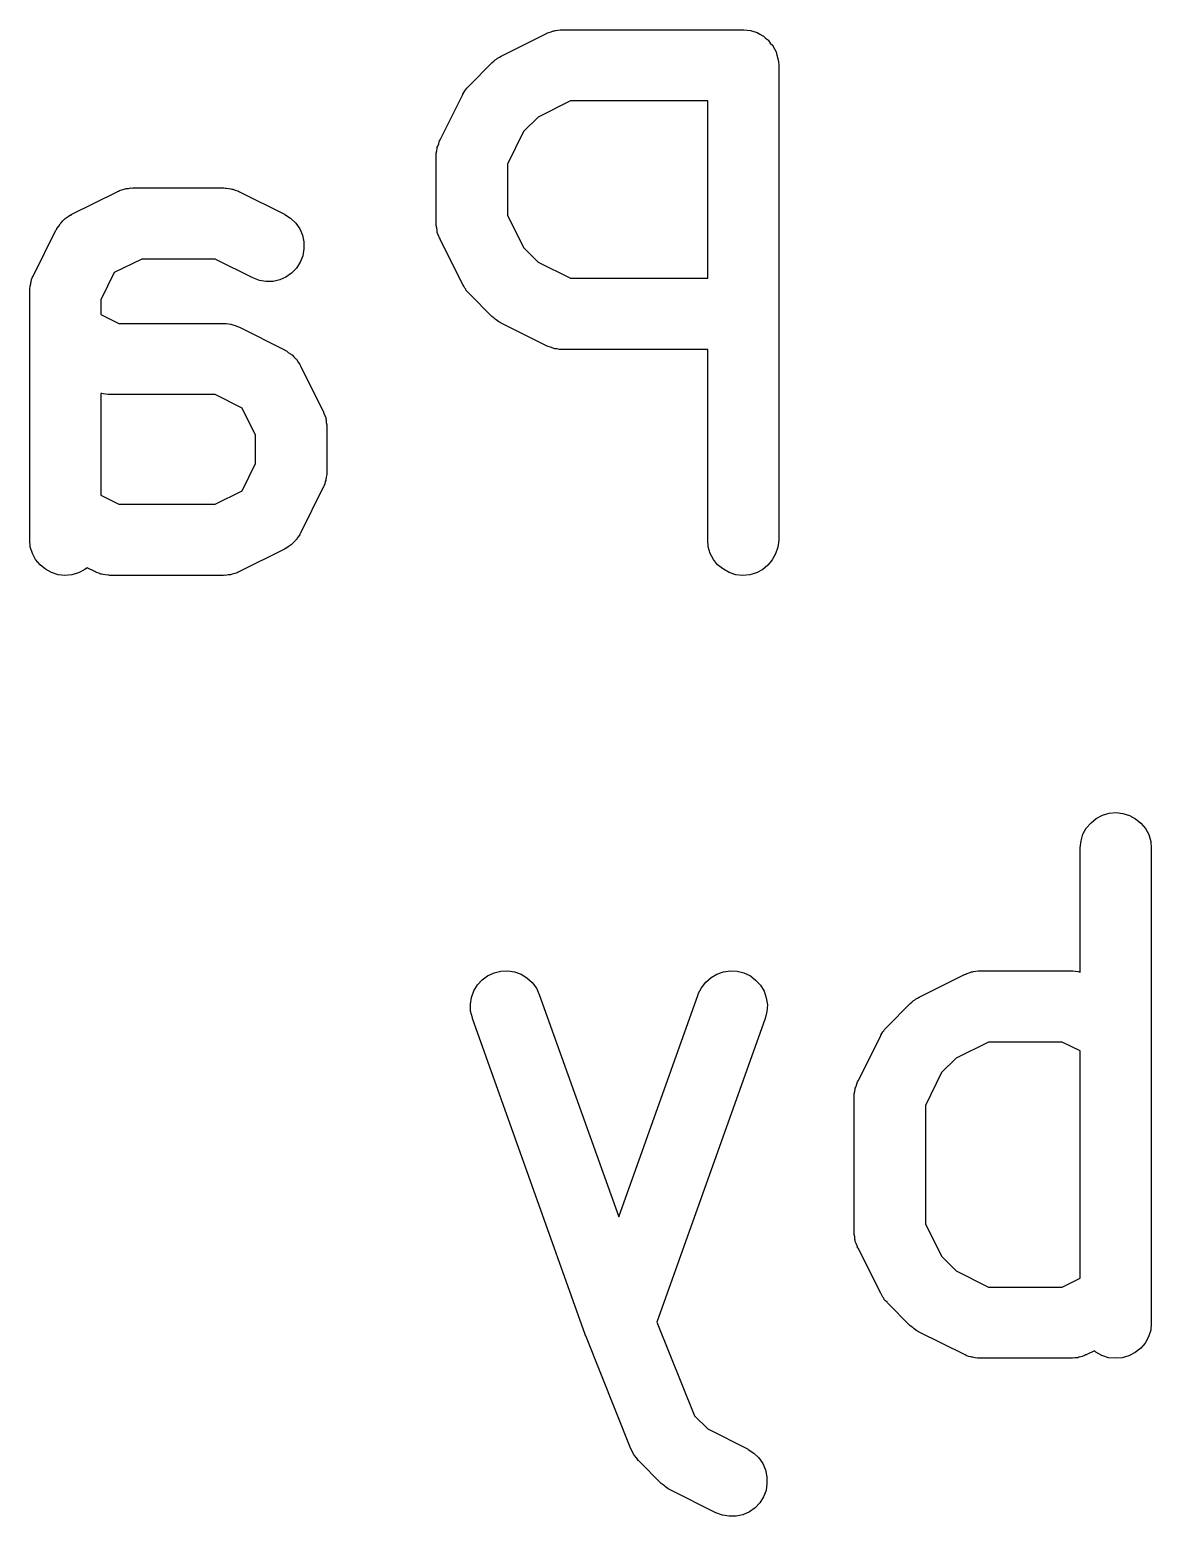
# Model space of a CAD drawing. Extents: x 112.8 to 192.9, y -122.2 to -85.3.
# Drawn here: x 119.591 to 121.955, y -100.904 to -97.771 of the extents above; entities that cross this region are included whole.
import ezdxf

# ---------------------------------------------------------------- set-up
doc = ezdxf.new("R2010")
doc.units = 0
doc.layers.add('BLACK', color=7, linetype='CONTINUOUS')

msp = doc.modelspace()

# ---------------------------------------------------------------- linework, layer by layer
at = {"layer": 'BLACK', "linetype": 'CONTINUOUS'}
for p, q in [((120.681, -97.7786), (120.683, -97.7778)), ((120.683, -97.7778), (120.685, -97.7768)), ((120.685, -97.7768), (120.69, -97.7753)), ((120.69, -97.7753), (120.695, -97.7735)), ((120.695, -97.7735), (120.697, -97.7732)), ((120.697, -97.7732), (120.699, -97.7726)), ((120.699, -97.7726), (120.704, -97.7721)), ((120.704, -97.7721), (120.709, -97.7713)), ((120.709, -97.7713), (120.711, -97.7713)), ((120.711, -97.7713), (120.714, -97.7711)), ((120.714, -97.7711), (121.095, -97.7711)), ((121.095, -97.7711), (121.095, -97.7711)), ((121.095, -97.7711), (121.095, -97.7711)), ((121.095, -97.7711), (121.096, -97.7711)), ((121.095, -97.7711), (121.095, -97.7711)), ((121.096, -97.7711), (121.103, -97.7719)), ((121.103, -97.7719), (121.11, -97.7727)), ((121.11, -97.7727), (121.11, -97.7727)), ((121.11, -97.7727), (121.11, -97.7728)), ((121.11, -97.7728), (121.117, -97.7749)), ((121.117, -97.7749), (121.124, -97.777)), ((121.124, -97.777), (121.124, -97.7771)), ((121.124, -97.7771), (121.124, -97.7772)), ((121.124, -97.7772), (121.13, -97.7806)), ((120.585, -97.8267), (120.68, -97.779)), ((120.68, -97.779), (120.681, -97.7786)), ((121.13, -97.7806), (121.136, -97.784)), ((121.136, -97.784), (121.137, -97.7841)), ((121.137, -97.7841), (121.137, -97.7842)), ((121.137, -97.7842), (121.142, -97.7888)), ((121.142, -97.7888), (121.148, -97.7933)), ((121.148, -97.7933), (121.148, -97.7935)), ((121.148, -97.7935), (121.148, -97.7937)), ((121.148, -97.7937), (121.152, -97.7991)), ((121.152, -97.7991), (121.157, -97.8046)), ((121.157, -97.8046), (121.157, -97.8049)), ((121.157, -97.8049), (121.157, -97.8051)), ((121.157, -97.8051), (121.161, -97.8113)), ((120.565, -97.8407), (120.566, -97.84)), ((120.566, -97.84), (120.569, -97.8374)), ((120.569, -97.8374), (120.572, -97.8345)), ((120.572, -97.8345), (120.575, -97.8328)), ((120.575, -97.8328), (120.577, -97.8308)), ((120.577, -97.8308), (120.581, -97.8289)), ((120.581, -97.8289), (120.585, -97.8267)), ((121.161, -97.8113), (121.164, -97.8175)), ((121.164, -97.8175), (121.164, -97.8178)), ((121.164, -97.8178), (121.164, -97.818)), ((121.164, -97.818), (121.166, -97.8248)), ((121.166, -97.8248), (121.168, -97.8316)), ((121.168, -97.8316), (121.168, -97.8318)), ((121.168, -97.8318), (121.168, -97.8321)), ((121.168, -97.8321), (121.169, -97.8391)), ((121.169, -97.8391), (121.17, -97.8461)), ((120.518, -97.8883), (120.565, -97.8407)), ((121.17, -97.8461), (121.17, -98.8461)), ((120.506, -97.9033), (120.508, -97.8996)), ((120.508, -97.8996), (120.51, -97.8972)), ((120.51, -97.8972), (120.512, -97.8946)), ((120.512, -97.8946), (120.515, -97.8916)), ((120.515, -97.8916), (120.518, -97.8883)), ((120.456, -98.0031), (120.504, -97.9078)), ((120.504, -97.9069), (120.506, -97.9033)), ((120.504, -97.9078), (120.504, -97.9069)), ((120.731, -97.9211), (120.663, -97.9554)), ((121.02, -97.9211), (120.731, -97.9211)), ((121.02, -98.2949), (121.02, -97.9211)), ((120.663, -97.9554), (120.632, -97.9858)), ((120.632, -97.9858), (120.598, -98.0543)), ((120.448, -98.0312), (120.449, -98.0261)), ((120.449, -98.0261), (120.45, -98.021)), ((120.45, -98.0189), (120.451, -98.0167)), ((120.45, -98.021), (120.45, -98.0189)), ((120.451, -98.0167), (120.453, -98.0119)), ((120.453, -98.0119), (120.454, -98.0071)), ((120.454, -98.0071), (120.455, -98.0051)), ((120.455, -98.0051), (120.456, -98.0031)), ((120.448, -98.0334), (120.448, -98.0312)), ((120.448, -98.0356), (120.448, -98.0334)), ((120.448, -98.0366), (120.448, -98.0356)), ((120.448, -98.1795), (120.448, -98.0366)), ((120.598, -98.0543), (120.598, -98.1618)), ((119.68, -98.16), (119.775, -98.1124)), ((119.775, -98.1124), (119.776, -98.1119)), ((119.776, -98.1119), (119.778, -98.1112)), ((119.778, -98.1112), (119.78, -98.1101)), ((119.78, -98.1101), (119.785, -98.1086)), ((119.785, -98.1086), (119.79, -98.1069)), ((119.79, -98.1069), (119.792, -98.1065)), ((119.792, -98.1065), (119.794, -98.1059)), ((119.794, -98.1059), (119.799, -98.1054)), ((119.799, -98.1054), (119.804, -98.1046)), ((119.804, -98.1046), (119.807, -98.1047)), ((119.807, -98.1047), (119.809, -98.1045)), ((119.809, -98.1045), (119.999, -98.1045)), ((119.999, -98.1045), (120, -98.1045)), ((120, -98.1045), (120.003, -98.1047)), ((120.003, -98.1047), (120.005, -98.1047)), ((120.005, -98.1047), (120.01, -98.1055)), ((120.01, -98.1055), (120.015, -98.1061)), ((120.015, -98.1061), (120.017, -98.1068)), ((120.017, -98.1068), (120.019, -98.1071)), ((120.019, -98.1071), (120.024, -98.109)), ((120.024, -98.109), (120.029, -98.1105)), ((120.029, -98.1105), (120.031, -98.1116)), ((120.031, -98.1116), (120.033, -98.1124)), ((120.033, -98.1124), (120.128, -98.16)), ((119.652, -98.1851), (119.655, -98.1803)), ((119.655, -98.1803), (119.656, -98.1792)), ((119.656, -98.1792), (119.657, -98.1778)), ((119.657, -98.1778), (119.661, -98.1739)), ((119.661, -98.1739), (119.665, -98.1698)), ((119.665, -98.1698), (119.666, -98.1689)), ((119.666, -98.1689), (119.668, -98.1678)), ((119.668, -98.1678), (119.672, -98.1648)), ((119.672, -98.1648), (119.677, -98.1615)), ((119.677, -98.1615), (119.679, -98.1609)), ((119.679, -98.1609), (119.68, -98.16)), ((120.128, -98.16), (120.129, -98.1605)), ((120.129, -98.1605), (120.141, -98.1684)), ((120.141, -98.1684), (120.152, -98.1786)), ((120.152, -98.1786), (120.16, -98.1907)), ((120.448, -98.1817), (120.448, -98.1795)), ((120.448, -98.1839), (120.448, -98.1817)), ((120.449, -98.1889), (120.448, -98.1839)), ((120.598, -98.1618), (120.632, -98.2303)), ((119.599, -98.2888), (119.646, -98.1935)), ((119.646, -98.1935), (119.647, -98.1926)), ((119.647, -98.1926), (119.648, -98.1912)), ((119.648, -98.1898), (119.652, -98.1851)), ((119.648, -98.1912), (119.648, -98.1898)), ((120.16, -98.1907), (120.166, -98.2041)), ((120.166, -98.2041), (120.169, -98.2184)), ((120.45, -98.194), (120.449, -98.1889)), ((120.45, -98.1962), (120.45, -98.194)), ((120.45, -98.1983), (120.45, -98.1962)), ((120.452, -98.2031), (120.45, -98.1983)), ((120.454, -98.208), (120.452, -98.2031)), ((120.455, -98.21), (120.454, -98.208)), ((120.456, -98.2121), (120.455, -98.21)), ((120.456, -98.213), (120.456, -98.2121)), ((120.504, -98.3082), (120.456, -98.213)), ((120.167, -98.2475), (120.161, -98.2611)), ((120.169, -98.2331), (120.167, -98.2475)), ((120.169, -98.2184), (120.169, -98.2331)), ((120.632, -98.2303), (120.663, -98.2607)), ((119.827, -98.2545), (119.769, -98.283)), ((119.982, -98.2545), (119.827, -98.2545)), ((120.061, -98.2942), (119.982, -98.2545)), ((120.153, -98.2734), (120.143, -98.284)), ((120.161, -98.2611), (120.153, -98.2734)), ((120.663, -98.2607), (120.731, -98.2949)), ((119.592, -98.3118), (119.593, -98.3067)), ((119.593, -98.3046), (119.594, -98.3024)), ((119.593, -98.3067), (119.593, -98.3046)), ((119.594, -98.3024), (119.595, -98.2977)), ((119.595, -98.2977), (119.597, -98.2928)), ((119.597, -98.2928), (119.598, -98.2908)), ((119.598, -98.2908), (119.599, -98.2888)), ((119.769, -98.283), (119.741, -98.34)), ((120.075, -98.2994), (120.061, -98.2942)), ((120.089, -98.3019), (120.075, -98.2994)), ((120.104, -98.3015), (120.089, -98.3019)), ((120.118, -98.2983), (120.104, -98.3015)), ((120.131, -98.2924), (120.118, -98.2983)), ((120.143, -98.284), (120.131, -98.2924)), ((120.506, -98.3118), (120.504, -98.3082)), ((120.731, -98.2949), (121.02, -98.2949)), ((119.591, -98.3169), (119.592, -98.3118)), ((119.591, -98.3191), (119.591, -98.3169)), ((119.591, -98.3213), (119.591, -98.3191)), ((119.591, -98.3223), (119.591, -98.3213)), ((119.591, -98.8461), (119.591, -98.3223)), ((119.741, -98.34), (119.741, -98.3712)), ((120.508, -98.3156), (120.506, -98.3118)), ((120.51, -98.318), (120.508, -98.3156)), ((120.511, -98.3206), (120.51, -98.318)), ((120.514, -98.3237), (120.511, -98.3206)), ((120.517, -98.327), (120.514, -98.3237)), ((120.518, -98.3277), (120.517, -98.327)), ((120.565, -98.3754), (120.518, -98.3277)), ((119.741, -98.3712), (119.779, -98.3902)), ((119.779, -98.3902), (119.999, -98.3902)), ((119.999, -98.3902), (120, -98.3902)), ((120, -98.3902), (120.003, -98.3904)), ((120.003, -98.3904), (120.005, -98.3904)), ((120.005, -98.3904), (120.01, -98.3912)), ((120.01, -98.3912), (120.015, -98.3918)), ((120.015, -98.3918), (120.017, -98.3925)), ((120.017, -98.3925), (120.019, -98.3929)), ((120.019, -98.3929), (120.024, -98.3947)), ((120.024, -98.3947), (120.029, -98.3962)), ((120.029, -98.3962), (120.031, -98.3973)), ((120.031, -98.3973), (120.033, -98.3981)), ((120.033, -98.3981), (120.128, -98.4457)), ((120.569, -98.378), (120.565, -98.3754)), ((120.572, -98.381), (120.569, -98.378)), ((120.574, -98.3827), (120.572, -98.381)), ((120.577, -98.3846), (120.574, -98.3827)), ((120.58, -98.3866), (120.577, -98.3846)), ((120.584, -98.3889), (120.58, -98.3866)), ((120.585, -98.3894), (120.584, -98.3889)), ((120.68, -98.437), (120.585, -98.3894)), ((120.128, -98.4457), (120.129, -98.4462)), ((120.129, -98.4462), (120.13, -98.4471)), ((120.13, -98.4471), (120.132, -98.4477)), ((120.132, -98.4477), (120.136, -98.451)), ((120.136, -98.451), (120.141, -98.4542)), ((120.141, -98.4542), (120.142, -98.4553)), ((120.142, -98.4553), (120.144, -98.4562)), ((120.144, -98.4562), (120.148, -98.4604)), ((120.148, -98.4604), (120.152, -98.4644)), ((120.152, -98.4644), (120.153, -98.4657)), ((120.153, -98.4657), (120.154, -98.4669)), ((120.154, -98.4669), (120.157, -98.4717)), ((120.682, -98.4378), (120.68, -98.437)), ((120.684, -98.4389), (120.682, -98.4378)), ((120.689, -98.4404), (120.684, -98.4389)), ((120.694, -98.4423), (120.689, -98.4404)), ((120.696, -98.4426), (120.694, -98.4423)), ((120.698, -98.4433), (120.696, -98.4426)), ((120.703, -98.4439), (120.698, -98.4433)), ((120.708, -98.4447), (120.703, -98.4439)), ((120.71, -98.4447), (120.708, -98.4447)), ((120.713, -98.4449), (120.71, -98.4447)), ((120.714, -98.4449), (120.713, -98.4449)), ((121.02, -98.4449), (120.714, -98.4449)), ((121.02, -98.8461), (121.02, -98.4449)), ((120.157, -98.4717), (120.16, -98.4764)), ((120.16, -98.4764), (120.161, -98.4779)), ((120.161, -98.4779), (120.162, -98.4793)), ((120.162, -98.4793), (120.209, -98.5745)), ((119.741, -98.5375), (119.741, -98.5374)), ((119.741, -98.5374), (119.741, -98.7522)), ((119.743, -98.5379), (119.741, -98.5375)), ((119.746, -98.5385), (119.743, -98.5379)), ((119.751, -98.5391), (119.746, -98.5385)), ((119.756, -98.54), (119.751, -98.5391)), ((119.758, -98.5399), (119.756, -98.54)), ((119.76, -98.5402), (119.758, -98.5399)), ((119.761, -98.5402), (119.76, -98.5402)), ((119.982, -98.5402), (119.761, -98.5402)), ((120.039, -98.5687), (119.982, -98.5402)), ((120.067, -98.6257), (120.039, -98.5687)), ((120.209, -98.5745), (120.21, -98.5754)), ((120.21, -98.5754), (120.21, -98.5775)), ((120.21, -98.5775), (120.211, -98.5795)), ((120.211, -98.5795), (120.213, -98.5844)), ((120.213, -98.5844), (120.215, -98.5892)), ((120.215, -98.5892), (120.215, -98.5913)), ((120.215, -98.5913), (120.216, -98.5935)), ((120.216, -98.5935), (120.216, -98.5986)), ((120.216, -98.5986), (120.217, -98.6036)), ((120.217, -98.6036), (120.217, -98.6058)), ((120.217, -98.6058), (120.217, -98.608)), ((120.217, -98.608), (120.217, -98.7033)), ((120.067, -98.6856), (120.067, -98.6257)), ((120.039, -98.7426), (120.067, -98.6856)), ((120.216, -98.7138), (120.215, -98.7189)), ((120.217, -98.7087), (120.216, -98.7138)), ((120.217, -98.7033), (120.217, -98.7043)), ((120.217, -98.7043), (120.217, -98.7065)), ((120.217, -98.7065), (120.217, -98.7087)), ((119.982, -98.7711), (120.039, -98.7426)), ((120.209, -98.7368), (120.162, -98.8321)), ((120.21, -98.7348), (120.209, -98.7368)), ((120.211, -98.7328), (120.21, -98.7348)), ((120.213, -98.7279), (120.211, -98.7328)), ((120.214, -98.7231), (120.213, -98.7279)), ((120.215, -98.721), (120.214, -98.7231)), ((120.215, -98.7189), (120.215, -98.721)), ((119.741, -98.7522), (119.779, -98.7711)), ((119.779, -98.7711), (119.982, -98.7711)), ((120.156, -98.8405), (120.153, -98.8453)), ((120.16, -98.8358), (120.156, -98.8405)), ((120.161, -98.833), (120.16, -98.8344)), ((120.16, -98.8344), (120.16, -98.8358)), ((120.162, -98.8321), (120.161, -98.833)), ((119.592, -98.8607), (119.591, -98.8461)), ((119.597, -98.8747), (119.592, -98.8607)), ((120.128, -98.8656), (120.033, -98.9132)), ((120.129, -98.8647), (120.128, -98.8656)), ((120.131, -98.8641), (120.129, -98.8647)), ((120.136, -98.8608), (120.131, -98.8641)), ((120.14, -98.8578), (120.136, -98.8608)), ((120.142, -98.8567), (120.14, -98.8578)), ((120.143, -98.8558), (120.142, -98.8567)), ((120.147, -98.8517), (120.143, -98.8558)), ((120.151, -98.8477), (120.147, -98.8517)), ((120.152, -98.8464), (120.151, -98.8477)), ((120.153, -98.8453), (120.152, -98.8464)), ((121.021, -98.8607), (121.02, -98.8461)), ((121.025, -98.8747), (121.021, -98.8607)), ((121.168, -98.8617), (121.163, -98.8757)), ((121.17, -98.8472), (121.168, -98.8617)), ((121.17, -98.8461), (121.17, -98.8472)), ((119.603, -98.8876), (119.597, -98.8747)), ((119.613, -98.899), (119.603, -98.8876)), ((119.624, -98.9083), (119.613, -98.899)), ((119.712, -98.9052), (119.707, -98.9089)), ((119.728, -98.9132), (119.712, -98.9052)), ((121.032, -98.8876), (121.025, -98.8747)), ((121.041, -98.899), (121.032, -98.8876)), ((121.053, -98.9083), (121.041, -98.899)), ((121.147, -98.8997), (121.136, -98.9089)), ((121.156, -98.8885), (121.147, -98.8997)), ((121.163, -98.8757), (121.156, -98.8885)), ((119.637, -98.9153), (119.624, -98.9083)), ((119.651, -98.9196), (119.637, -98.9153)), ((119.665, -98.9211), (119.651, -98.9196)), ((119.68, -98.9198), (119.665, -98.9211)), ((119.694, -98.9157), (119.68, -98.9198)), ((119.707, -98.9089), (119.694, -98.9157)), ((119.73, -98.914), (119.728, -98.9132)), ((119.732, -98.9151), (119.73, -98.914)), ((119.737, -98.9166), (119.732, -98.9151)), ((119.741, -98.9184), (119.737, -98.9166)), ((119.743, -98.9188), (119.741, -98.9184)), ((119.746, -98.9195), (119.743, -98.9188)), ((119.751, -98.9201), (119.746, -98.9195)), ((119.756, -98.9209), (119.751, -98.9201)), ((119.758, -98.9209), (119.756, -98.9209)), ((119.76, -98.9211), (119.758, -98.9209)), ((119.761, -98.9211), (119.76, -98.9211)), ((119.999, -98.9211), (119.761, -98.9211)), ((120.001, -98.9209), (119.999, -98.9211)), ((120.004, -98.921), (120.001, -98.9209)), ((120.009, -98.9202), (120.004, -98.921)), ((120.014, -98.9197), (120.009, -98.9202)), ((120.016, -98.9191), (120.014, -98.9197)), ((120.018, -98.9187), (120.016, -98.9191)), ((120.023, -98.917), (120.018, -98.9187)), ((120.028, -98.9155), (120.023, -98.917)), ((120.03, -98.9144), (120.028, -98.9155)), ((120.032, -98.9137), (120.03, -98.9144)), ((120.033, -98.9132), (120.032, -98.9137)), ((121.065, -98.9153), (121.053, -98.9083)), ((121.079, -98.9196), (121.065, -98.9153)), ((121.094, -98.9211), (121.079, -98.9196)), ((121.109, -98.9198), (121.094, -98.9211)), ((121.123, -98.9157), (121.109, -98.9198)), ((121.136, -98.9089), (121.123, -98.9157)), ((121.828, -99.4425), (121.839, -99.4334)), ((121.839, -99.4334), (121.852, -99.4266)), ((121.852, -99.4266), (121.866, -99.4225)), ((121.866, -99.4225), (121.881, -99.4211)), ((121.881, -99.4211), (121.895, -99.4227)), ((121.895, -99.4227), (121.909, -99.427)), ((121.909, -99.427), (121.922, -99.434)), ((121.922, -99.434), (121.933, -99.4433)), ((121.807, -99.4805), (121.811, -99.4666)), ((121.811, -99.4666), (121.818, -99.4538)), ((121.818, -99.4538), (121.828, -99.4425)), ((121.933, -99.4433), (121.943, -99.4546)), ((121.943, -99.4546), (121.95, -99.4675)), ((121.95, -99.4675), (121.954, -99.4816)), ((121.805, -99.4951), (121.807, -99.4805)), ((121.805, -99.4961), (121.805, -99.4951)), ((121.805, -99.7573), (121.805, -99.4961)), ((121.954, -99.4816), (121.955, -99.4961)), ((121.955, -99.4961), (121.955, -100.496)), ((120.535, -99.7842), (120.545, -99.7734)), ((120.545, -99.7734), (120.556, -99.7648)), ((120.556, -99.7648), (120.57, -99.7587)), ((120.57, -99.7587), (120.584, -99.7552)), ((120.584, -99.7552), (120.599, -99.7546)), ((120.599, -99.7546), (120.613, -99.7568)), ((120.613, -99.7568), (120.627, -99.7618)), ((120.627, -99.7618), (120.639, -99.7694)), ((120.639, -99.7694), (120.65, -99.7792)), ((120.65, -99.7792), (120.659, -99.791)), ((121.007, -99.7901), (121.016, -99.7785)), ((121.016, -99.7785), (121.027, -99.7687)), ((121.027, -99.7687), (121.039, -99.7614)), ((121.039, -99.7614), (121.053, -99.7566)), ((121.053, -99.7566), (121.068, -99.7545)), ((121.068, -99.7545), (121.082, -99.7554)), ((121.082, -99.7554), (121.096, -99.759)), ((121.096, -99.759), (121.11, -99.7653)), ((121.11, -99.7653), (121.121, -99.7741)), ((121.121, -99.7741), (121.131, -99.785)), ((121.466, -99.81), (121.561, -99.7624)), ((121.561, -99.7624), (121.562, -99.7619)), ((121.562, -99.7619), (121.564, -99.7612)), ((121.564, -99.7612), (121.566, -99.7601)), ((121.566, -99.7601), (121.571, -99.7586)), ((121.571, -99.7586), (121.576, -99.7569)), ((121.576, -99.7569), (121.578, -99.7565)), ((121.578, -99.7565), (121.58, -99.7559)), ((121.58, -99.7559), (121.585, -99.7554)), ((121.585, -99.7554), (121.59, -99.7546)), ((121.59, -99.7546), (121.592, -99.7547)), ((121.592, -99.7547), (121.595, -99.7545)), ((121.595, -99.7545), (121.785, -99.7545)), ((121.785, -99.7545), (121.786, -99.7545)), ((121.786, -99.7545), (121.788, -99.7547)), ((121.788, -99.7547), (121.79, -99.7547)), ((121.79, -99.7547), (121.795, -99.7555)), ((121.795, -99.7555), (121.801, -99.7561)), ((121.801, -99.7561), (121.803, -99.7568)), ((121.803, -99.7568), (121.805, -99.7571)), ((121.805, -99.7571), (121.805, -99.7573)), ((120.52, -99.8248), (120.522, -99.8104)), ((120.522, -99.8104), (120.527, -99.7966)), ((120.527, -99.7966), (120.535, -99.7842)), ((120.659, -99.791), (120.665, -99.8042)), ((120.665, -99.8042), (120.833, -100.273)), ((120.833, -100.273), (121, -99.8042)), ((121, -99.8033), (121.007, -99.7901)), ((121, -99.8042), (121, -99.8033)), ((121.131, -99.785), (121.139, -99.7976)), ((121.139, -99.7976), (121.143, -99.8114)), ((121.143, -99.8114), (121.146, -99.8259)), ((121.458, -99.8142), (121.462, -99.8122)), ((121.462, -99.8122), (121.466, -99.81)), ((120.52, -99.8395), (120.52, -99.8248)), ((120.524, -99.8537), (120.52, -99.8395)), ((121.145, -99.8405), (121.141, -99.8547)), ((121.146, -99.8259), (121.145, -99.8405)), ((121.399, -99.8717), (121.446, -99.824)), ((121.446, -99.824), (121.447, -99.8233)), ((121.447, -99.8233), (121.45, -99.8207)), ((121.45, -99.8207), (121.453, -99.8178)), ((121.453, -99.8178), (121.456, -99.8161)), ((121.456, -99.8161), (121.458, -99.8142)), ((120.524, -99.8547), (120.524, -99.8537)), ((120.762, -100.521), (120.524, -99.8547)), ((121.141, -99.8547), (120.913, -100.495)), ((121.393, -99.8779), (121.396, -99.8749)), ((121.396, -99.8749), (121.399, -99.8717)), ((121.337, -99.9864), (121.385, -99.8912)), ((121.385, -99.8902), (121.387, -99.8867)), ((121.385, -99.8912), (121.385, -99.8902)), ((121.387, -99.8867), (121.389, -99.883)), ((121.389, -99.883), (121.391, -99.8806)), ((121.391, -99.8806), (121.393, -99.8779)), ((121.612, -99.9045), (121.544, -99.9387)), ((121.767, -99.9045), (121.612, -99.9045)), ((121.805, -99.9234), (121.767, -99.9045)), ((121.544, -99.9387), (121.513, -99.9691)), ((121.805, -100.402), (121.805, -99.9234)), ((121.513, -99.9691), (121.479, -100.038)), ((121.331, -100.002), (121.332, -100)), ((121.331, -100.004), (121.331, -100.002)), ((121.332, -100), (121.334, -99.9953)), ((121.334, -99.9953), (121.335, -99.9904)), ((121.335, -99.9904), (121.336, -99.9885)), ((121.336, -99.9885), (121.337, -99.9864)), ((121.329, -100.014), (121.33, -100.009)), ((121.329, -100.017), (121.329, -100.014)), ((121.329, -100.019), (121.329, -100.017)), ((121.329, -100.02), (121.329, -100.019)), ((121.329, -100.306), (121.329, -100.02)), ((121.33, -100.009), (121.331, -100.004)), ((121.479, -100.038), (121.479, -100.288)), ((121.329, -100.308), (121.329, -100.306)), ((121.329, -100.31), (121.329, -100.308)), ((121.33, -100.315), (121.329, -100.31)), ((121.33, -100.32), (121.33, -100.315)), ((121.479, -100.288), (121.513, -100.356)), ((121.331, -100.322), (121.33, -100.32)), ((121.331, -100.325), (121.331, -100.322)), ((121.333, -100.329), (121.331, -100.325)), ((121.335, -100.334), (121.333, -100.329)), ((121.336, -100.336), (121.335, -100.334)), ((121.336, -100.338), (121.336, -100.336)), ((121.337, -100.339), (121.336, -100.338)), ((121.385, -100.434), (121.337, -100.339)), ((121.513, -100.356), (121.544, -100.387)), ((121.544, -100.387), (121.612, -100.421)), ((121.767, -100.421), (121.805, -100.402)), ((121.387, -100.438), (121.385, -100.434)), ((121.389, -100.442), (121.387, -100.438)), ((121.612, -100.421), (121.767, -100.421)), ((121.391, -100.444), (121.389, -100.442)), ((121.392, -100.447), (121.391, -100.444)), ((121.395, -100.45), (121.392, -100.447)), ((121.398, -100.453), (121.395, -100.45)), ((121.399, -100.454), (121.398, -100.453)), ((121.446, -100.502), (121.399, -100.454)), ((120.913, -100.495), (120.992, -100.692)), ((121.449, -100.504), (121.446, -100.502)), ((121.955, -100.497), (121.954, -100.512)), ((121.955, -100.496), (121.955, -100.497)), ((120.762, -100.522), (120.762, -100.521)), ((120.763, -100.523), (120.762, -100.522)), ((120.763, -100.524), (120.763, -100.523)), ((120.858, -100.762), (120.763, -100.524)), ((121.453, -100.507), (121.449, -100.504)), ((121.455, -100.509), (121.453, -100.507)), ((121.458, -100.511), (121.455, -100.509)), ((121.461, -100.513), (121.458, -100.511)), ((121.465, -100.515), (121.461, -100.513)), ((121.466, -100.516), (121.465, -100.515)), ((121.561, -100.563), (121.466, -100.516)), ((121.949, -100.526), (121.942, -100.539)), ((121.954, -100.512), (121.949, -100.526)), ((121.563, -100.564), (121.561, -100.563)), ((121.565, -100.565), (121.563, -100.564)), ((121.57, -100.567), (121.565, -100.565)), ((121.814, -100.565), (121.809, -100.567)), ((121.816, -100.564), (121.814, -100.565)), ((121.818, -100.564), (121.816, -100.564)), ((121.819, -100.563), (121.818, -100.564)), ((121.835, -100.555), (121.819, -100.563)), ((121.838, -100.558), (121.835, -100.555)), ((121.851, -100.565), (121.838, -100.558)), ((121.865, -100.57), (121.851, -100.565)), ((121.908, -100.566), (121.894, -100.57)), ((121.921, -100.559), (121.908, -100.566)), ((121.933, -100.55), (121.921, -100.559)), ((121.942, -100.539), (121.933, -100.55)), ((121.575, -100.568), (121.57, -100.567)), ((121.577, -100.569), (121.575, -100.568)), ((121.579, -100.569), (121.577, -100.569)), ((121.584, -100.57), (121.579, -100.569)), ((121.589, -100.571), (121.584, -100.57)), ((121.591, -100.571), (121.589, -100.571)), ((121.593, -100.571), (121.591, -100.571)), ((121.595, -100.571), (121.593, -100.571)), ((121.785, -100.571), (121.595, -100.571)), ((121.787, -100.571), (121.785, -100.571)), ((121.789, -100.571), (121.787, -100.571)), ((121.794, -100.57), (121.789, -100.571)), ((121.8, -100.57), (121.794, -100.57)), ((121.802, -100.569), (121.8, -100.57)), ((121.804, -100.569), (121.802, -100.569)), ((121.809, -100.567), (121.804, -100.569)), ((121.88, -100.571), (121.865, -100.57)), ((121.894, -100.57), (121.88, -100.571)), ((120.992, -100.692), (121.02, -100.72)), ((121.02, -100.72), (121.104, -100.762)), ((120.865, -100.775), (120.858, -100.762)), ((120.87, -100.781), (120.865, -100.775)), ((120.874, -100.787), (120.87, -100.781)), ((121.104, -100.762), (121.105, -100.763)), ((121.105, -100.763), (121.117, -100.771)), ((121.117, -100.771), (121.128, -100.781)), ((121.128, -100.781), (121.136, -100.793)), ((120.875, -100.787), (120.874, -100.787)), ((120.922, -100.835), (120.875, -100.787)), ((121.136, -100.793), (121.142, -100.806)), ((121.142, -100.806), (121.145, -100.821)), ((120.926, -100.838), (120.922, -100.835)), ((120.929, -100.84), (120.926, -100.838)), ((120.931, -100.842), (120.929, -100.84)), ((120.934, -100.844), (120.931, -100.842)), ((120.937, -100.846), (120.934, -100.844)), ((120.941, -100.848), (120.937, -100.846)), ((120.942, -100.849), (120.941, -100.848)), ((121.145, -100.835), (121.143, -100.85)), ((121.145, -100.821), (121.145, -100.835)), ((121.037, -100.897), (120.942, -100.849)), ((121.13, -100.876), (121.12, -100.886)), ((121.138, -100.863), (121.13, -100.876)), ((121.143, -100.85), (121.138, -100.863)), ((121.051, -100.902), (121.037, -100.897)), ((121.065, -100.904), (121.051, -100.902)), ((121.08, -100.904), (121.065, -100.904)), ((121.094, -100.901), (121.08, -100.904)), ((121.108, -100.895), (121.094, -100.901)), ((121.12, -100.886), (121.108, -100.895))]:
    msp.add_line(p, q, dxfattribs=at)

doc.saveas('drawing.dxf')
